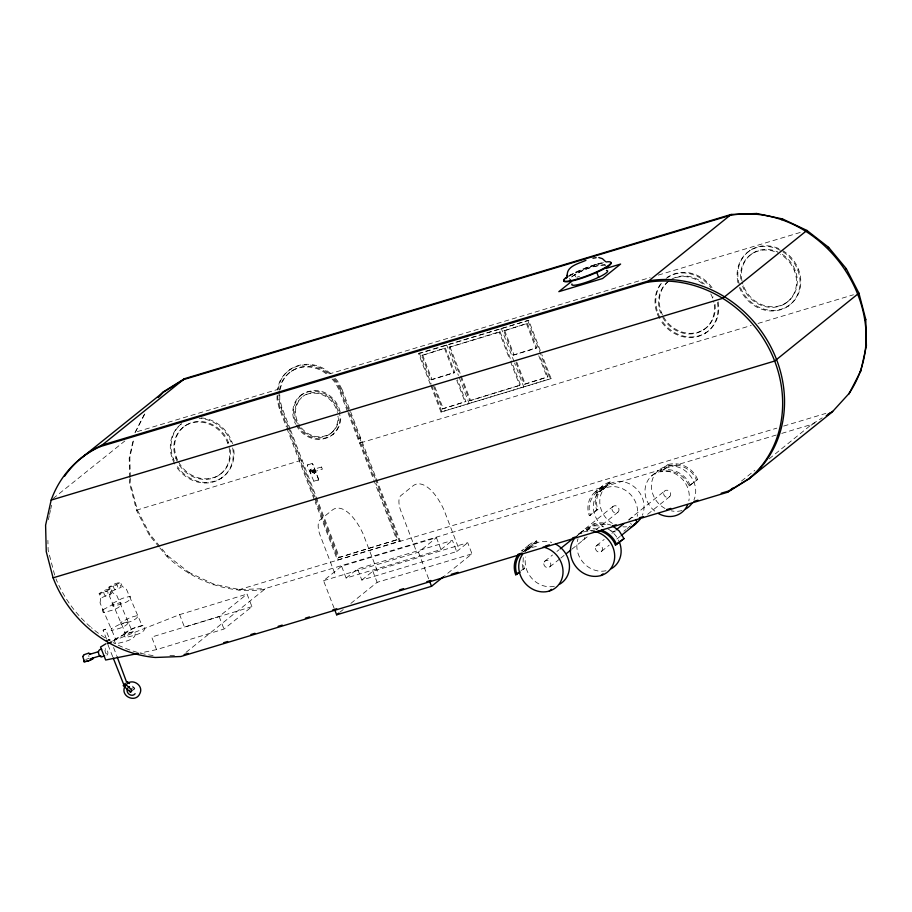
<?xml version="1.0" encoding="UTF-8"?>
<svg xmlns="http://www.w3.org/2000/svg" width="912" height="912" viewBox="0 0 912 912"><rect width="100%" height="100%" fill="white"/><g stroke="black" fill="none" stroke-linecap="round" stroke-linejoin="round"><path stroke-width="0.68" stroke-dasharray="4.56 3.42" d="M277.066 395.842L277.054 399.65L279.277 408.519L286.357 426.964M277.818 395.238L277.795 399.057L280.03 407.926L314.423 497.542M279.049 391.259L279.015 399.627L281.147 408.109L288.203 426.497M279.79 394.839L279.767 399.023L281.899 407.504L289.97 428.526M100.058 602.764L100.822 597.873L99.043 593.564L105.575 589.961L110.797 588.571L112.552 592.652L116.85 595.639L132.548 632.13L122.881 635.06L115.801 639.597L100.115 603.094M109.679 596.448L110.455 591.546L108.665 587.237L115.208 583.646L120.418 582.255L122.174 586.325L126.472 589.323L142.169 625.814L132.514 628.744L125.434 633.27L109.736 596.779M321.617 467.035L314.093 469.099M313.614 469.315L311.71 470.934L312.474 472.336L314.116 471.709L314.081 470.284L314.002 471.778L322.392 469.156L321.526 467.047M523.249 557.62L523.066 563.126L524.377 568.575L521.219 571.106M311.893 470.797L313.204 472.256M605.215 265.905L604.964 264.674C592.469 266.008 578.858 270.499 569.384 278.798L570.011 279.391M134.486 688.708L133.186 687.488L129.778 690.19M307.298 465.542L307.994 464.744L307.424 465.188M318.584 479.45L318.003 480.202M48.359 519.715L49.237 515.759M49.533 514.436L50.411 510.481M50.696 509.158L51.585 505.191M129.686 477.569L129.208 458.098L133.597 438.284M130.325 477.113L129.835 457.288L133.939 438.797M144.324 414.436L134.771 433.006L135.398 432.197L277.419 389.527L279.38 382.436A35.83 31.863 51.3 0 1 323.19 369.269L330.737 374.638M277.829 390.154L280.132 381.832A35.83 31.863 51.3 0 1 323.942 368.665L331.489 374.034M279.323 390.279L281.215 383.428A33.698 29.971 51.3 0 1 322.415 371.047L327.602 374.729M280.075 389.675L281.968 382.823A33.698 29.971 51.3 0 1 323.167 370.443L329.38 374.855M298.726 400.892L296.411 405.874A23.165 20.6 51.3 0 0 299.945 425.995M134.281 688.891L133.346 689.996M135.398 432.197L145.589 412.384M523.67 551.828L528.971 545.034A26.961 23.986 51.3 0 1 536.632 540.919L537.202 542.15L529.838 548.055L522.542 551.965L532.129 544.43L537.202 542.15M106.567 639.187L103.09 630.192L105.53 629.166L109.679 639.494L109.007 639.939M105.701 629.212L103.09 630.192M318.208 480.065L318.516 478.925L312.793 464.105M129.208 458.098L129.835 457.288M159.041 546.949L149.329 535.219L136.697 510.743L129.857 484.523L130.359 478.435M136.697 510.743L137.324 509.933L300.253 460.606M149.329 535.219L149.956 534.421L137.324 509.933L130.484 483.713M776.294 435.024L265.084 588.616L264.457 589.426C228.844 594.567 192.899 580.921 166.999 556.537L167.626 555.727L149.956 534.421M188.681 573.443L189.308 572.633L213.739 584.136L239.503 589.574L265.084 588.616M213.112 584.945L213.739 584.136M238.876 590.383L239.503 589.574L776.819 428.138M769.135 458.861L811.737 424.376L822.202 417.867M526.27 550.096L529.906 546.049M311.813 470.683L313.261 470.444L313.489 472.165M340.142 411.745A25.285 22.492 51.3 0 0 329.551 395.58C317.946 385.924 298.007 390.724 293.755 405.68A25.285 22.492 51.3 0 0 295.602 424.228M300.926 395.215L297.038 399.638L294.508 405.076A25.285 22.492 51.3 0 0 296.354 423.624M595.228 491.876C588.377 497.485 586.085 507.539 589.334 515.702L597.998 509.489C593.541 499.069 599.8 485.959 610.812 483.064L610.253 481.844A26.961 23.986 51.3 0 0 602.593 485.959L595.228 491.876A26.961 23.986 51.3 0 1 602.889 487.749L610.253 481.844M602.593 485.959C595.741 491.579 593.45 501.623 596.699 509.797L589.334 515.702M603.527 486.974C593.621 492.32 585.766 504.108 590.634 515.405M53.044 498.59L124.83 440.986M184.851 426.064L185.603 425.459M172.63 459.477L173.383 458.873M175.902 458.497L176.654 457.892M289.982 369.713L290.734 369.109M291.19 371.458L291.943 370.853M277.419 389.527L278.171 388.922M227.669 442.936L228.422 442.343M231.694 441.351L230.941 441.955A33.721 29.993 51.3 0 0 199.158 418.426M279.277 408.519L280.03 407.926M281.147 408.109L281.899 407.504M330.372 373.236L329.62 373.84L650.096 277.556M218.72 475.369L219.473 474.764M220.864 478.492L221.616 477.888M347.495 411.54L339.458 390.587L340.21 389.983L336.061 382.117L332.755 378.332M375.128 478.207L341.225 389.914L341.977 389.31L337.645 381.068L335 378.058M430.316 384.237L418.619 353.753L419.372 353.149L528.698 320.306L541.42 353.434M421.834 355.498L445.352 348.053L454.689 372.347L453.937 372.951L431.159 379.791L421.834 355.498L445.352 348.053M331.25 432.995L332.002 432.391M332.618 434.625L333.37 434.021M301.325 460.663L302.077 460.058M445.945 345.545L446.698 344.941L458.405 375.425M449.912 346.685L460.172 373.407L459.42 374.011L449.16 347.29L500.027 331.626L510.287 358.359L509.534 358.963L499.274 332.23L500.027 331.626M312.052 463.718L312.611 463.9M318.493 479.393L312.919 464.345M314.047 473.716A2.702 2.394 51.3 0 0 313.5 469.247A2.702 2.394 51.3 0 0 310.023 471.527A2.702 2.394 51.3 0 0 314.047 473.716L314.264 473.545A2.702 2.394 51.3 0 0 313.705 469.076A2.702 2.394 51.3 0 0 310.228 471.356A2.702 2.394 51.3 0 0 314.264 473.545M431.159 379.791L454.689 372.347M358.051 439.037L358.804 438.433M359.875 438.49L360.628 437.885M500.62 329.118L501.372 328.514L514.083 361.642M359.636 443.141L360.388 442.537M362.201 441.989L361.448 442.594L751.237 325.481M503.823 330.862L527.353 323.418L536.678 347.711L535.925 348.316L513.148 355.156L503.823 330.862L527.353 323.418M418.619 353.753L528.698 320.306M433.508 385.936L442.343 408.952L465.872 401.508L457.528 379.768M430.829 385.559L440.998 412.064L551.087 378.617L541.922 354.757M513.148 355.156L536.678 347.711M442.343 408.952L465.872 401.508M460.4 376.565L469.68 400.744L520.535 385.081L511.256 360.901M468.335 403.856L469.087 403.252L458.907 376.747M156.556 649.606L151.677 637.043L219.119 616.501L247.061 594.077L251.929 606.64L223.987 629.063L156.556 649.606L139.958 653.083M133.882 689.358L134.782 688.264L130.576 684.479M186.037 652.354L264.457 589.426M469.68 400.744L520.535 385.081M515.998 362.577L524.343 384.317L547.873 376.873L539.528 355.133M522.998 387.429L523.75 386.825L514.596 362.976M668.2 276.883L667.447 277.487A33.721 29.993 51.3 0 1 710.87 287.725M524.343 384.317L547.873 376.873M440.998 412.064L551.087 378.617M315.598 497.861L338.546 557.642L397.609 539.528L376.189 483.725M350.55 411.631L400.174 540.919L337.474 560.139L315.199 502.102M334.134 608.247L323.555 580.67L341.578 566.204L436.438 537.704L440.986 549.548L346.127 578.06L341.578 566.204M657.37 314.013L658.122 313.42M661.394 312.428L660.653 313.033A29.925 26.619 51.3 0 1 669.59 280.611M749.493 250.914L750.245 250.321M346.127 578.06L357.527 568.906L452.398 540.394L456.684 551.566L361.825 580.066L357.527 568.906M751.636 254.038L752.389 253.433M338.546 557.642L397.609 539.528M400.174 540.919L399.433 541.523L375.63 479.53M712.409 297.483L713.161 296.879M361.825 580.066L372.848 571.22L467.719 542.72L471.983 553.835L444.646 575.78M743.451 285.866L742.699 286.471A29.925 26.619 51.3 0 0 787.831 301.598A29.925 26.619 51.3 0 0 780.49 254.3M339.937 612.18L343.22 609.547M350.869 603.402L377.123 582.335L471.983 553.835M323.555 580.67L418.414 552.17L436.438 537.704M703.46 329.916L704.212 329.312M705.603 333.028L706.355 332.424M440.986 549.548L452.398 540.394M794.455 270.921L795.207 270.317M797.726 269.929L798.479 269.325M456.684 551.566L467.719 542.72M785.506 303.343L786.258 302.738M787.649 306.466L788.401 305.862M528.971 545.034L521.607 550.951A26.961 23.986 51.3 0 1 529.268 546.824L536.632 540.919M531.719 546.185L525.289 551.35A23.712 21.09 51.3 0 1 538.798 546.482M599.879 491.477L606.32 486.313M596.163 492.879L603.448 488.98L610.812 483.064M520.969 570.559L524.377 568.575M544.829 561.176L552.524 554.998M556.924 551.464L559.113 549.697M578.903 533.828L612.989 506.468M583.384 530.659L576.943 535.823A23.712 21.09 51.3 0 1 592.629 531.115M651.544 475.961L657.974 470.797M594.544 530.1L587.032 530.955L586.633 529.69L593.997 523.773A26.961 23.986 51.3 0 1 602.912 522.918L610.835 525.038M667.618 464.698L660.254 470.603L660.653 471.88C671.882 468.426 684.901 474.97 689.016 485.936L697.612 479.564C694.26 470.9 685.744 464.687 676.533 463.843A26.961 23.986 51.3 0 0 667.618 464.698L668.017 465.975L660.653 471.88M587.032 530.955C592.15 524.206 600.928 522.587 608.532 525.472M549.811 566.888L559.717 558.942M560.812 558.064L564.106 555.408M571.813 549.241L587.191 536.894M595.992 529.826L617.983 512.179M596.482 545.65L604.177 539.471M611.872 533.303L615.178 530.647M628.368 520.068L664.643 490.952M623.876 531.194L626.02 529.473M627.091 528.618L630.317 526.03A23.712 21.09 51.3 0 1 622.919 526.828M601.475 551.361L609.17 545.182M616.865 539.015L620.171 536.359M647.645 514.311L669.636 496.664M689.016 485.936L697.612 479.564M741.524 481.023L754.783 470.387M318.299 479.997L313.489 481.251M311.984 470.478L313.66 470.501L313.272 472.313M569.681 275.413L584.216 268.573L596.072 264.423M811.11 425.186L815.761 422.29M300.173 395.819C308.359 389.071 320.568 390.017 328.799 396.173A25.285 22.492 51.3 0 1 339.07 411.107M85.717 659.513L89.251 658.236M108.357 640.213C112.826 638.685 107.217 639.871 109.394 639.289M112.575 641.068L179.63 614.62L247.061 594.077M105.518 649.538L104.926 650.655L105.735 653.266M106.943 655.215C109.052 653.608 107.491 649.082 105.188 648.193M251.929 606.64L184.498 627.182L179.63 614.62M576.863 277.202L579.519 276.404M658.282 275.105L801.466 232.081M449.16 347.29L499.274 332.23M758.054 323.441L853.45 294.77M307.903 464.824L311.642 463.649M783.636 426.086L825.862 413.398M781.744 433.394L811.737 424.376M595.832 264.503L603.721 262.565M306.124 394.611C313.306 391.693 321.571 393.311 327.75 397.78A23.165 20.6 51.3 0 1 337.451 412.589M668.017 465.975C679.246 462.521 692.265 469.064 696.38 480.031M596.699 509.797L597.998 509.489M574.663 274.558L575.734 276.872M169.94 655.489L177.042 655.226M597.577 529.142L595.547 528.823A26.961 23.986 51.3 0 0 586.633 529.678M106.601 653.881L106.031 653.608M313.831 481.274L307.458 465.986M605.34 265.039C592.868 265.107 579.872 270.932 569.749 278.16L569.624 279.038L570.73 279.425M312.178 463.763L312.827 464.425M167.626 555.727L189.308 572.633M334.259 378.662L336.893 381.672L341.225 389.914M332.002 378.936L335.308 382.721L339.458 390.587M159.931 548.009L166.999 556.537M690.247 485.469C686.896 476.816 678.38 470.592 669.169 469.748A26.961 23.986 51.3 0 0 660.254 470.603M602.889 487.749L603.448 488.98M529.268 546.824L529.838 548.055M108.049 645.023L112.712 656.72M219.119 616.501L223.987 629.063M113.578 647.531L116.633 655.489M527.945 320.91L550.335 379.221M526.6 324.022L535.925 348.316M538.775 355.737L547.12 377.477M504.575 330.258L513.901 354.563M516.751 361.973L525.095 383.713M510.503 361.505L519.794 385.685M461.153 375.961L470.432 400.14M444.611 348.658L453.937 372.951M456.775 380.372L465.12 402.112M422.575 354.893L431.912 379.198M434.75 386.608L443.095 408.348M419.372 353.149L431.068 383.633M431.581 384.955L441.75 411.46M458.12 546.812L443.87 509.671A47.276 20.326 73.3 0 0 412.942 485.902L400.71 495.718A12.244 5.267 73.3 0 0 400.687 510.503L416.032 550.483M418.414 552.17L429.005 579.747M341.977 389.31L350.048 410.32M340.21 389.983L374.148 478.412M348.008 412.851L396.857 540.121M377.386 571.072L363.124 533.93A47.276 20.326 73.3 0 0 332.196 510.161L319.964 519.977A12.244 5.267 73.3 0 0 319.941 534.763L335.285 574.742M372.848 571.22L377.123 582.335M290.472 429.837L339.298 557.038M288.716 427.808L315.096 496.538M314.936 498.864L338.227 559.535M286.858 428.287L314.686 500.779M593.997 523.773L594.396 525.05M523.078 568.871L521.641 561.211M54.629 575.016L48.131 550.107L47.891 540.371M88.931 656.651L88.795 655.557M129.721 478.96L129.857 484.523M296.218 425.38A25.285 22.492 51.3 0 0 321.845 439.288L327.613 437.726A25.285 22.492 51.3 0 0 339.389 412.349M298.52 425.573A23.165 20.6 51.3 0 0 321.389 437.258L326.667 435.833A23.165 20.6 51.3 0 0 337.976 416.077M297.346 423.464A23.165 20.6 51.3 0 1 295.659 406.478L297.973 401.497L302.294 396.845L301.541 397.45C309.054 390.712 320.693 391.282 328.502 397.176A23.165 20.6 51.3 0 1 338.204 411.985M296.97 424.775A25.285 22.492 51.3 0 0 322.597 438.683L328.366 437.122A25.285 22.492 51.3 0 0 340.712 415.553M301.405 427.922A23.165 20.6 51.3 0 0 322.141 436.654L327.419 435.229A23.165 20.6 51.3 0 0 338.785 417.787M153.079 655.534A114.593 101.927 51.3 0 1 113.156 642.595M111.891 641.911A114.593 101.927 51.3 0 1 91.382 627.695M90.334 626.783A114.593 101.927 51.3 0 1 55.974 578.858M568.495 275.983A25.285 3.91 -21 0 1 605.044 262.12M568.689 276.507A25.285 3.91 -21 0 1 605.237 262.645M584.945 537.111A3.796 3.374 51.3 0 1 579.416 539.448M578.128 534.899A3.796 3.374 51.3 0 1 582.768 533.509M615.395 531.89A23.712 21.09 51.3 0 1 608.965 530.134M603.106 526.6A23.712 21.09 51.3 0 1 595.661 496.949A23.712 21.09 51.3 0 1 622.691 488.821A23.712 21.09 51.3 0 1 637.192 516.352M612.374 523.408A23.712 21.09 51.3 0 1 601.783 492.412A23.712 21.09 51.3 0 1 630.808 484.534A23.712 21.09 51.3 0 1 642.356 515.269M654.759 511.073A23.712 21.09 51.3 0 1 647.315 481.422A23.712 21.09 51.3 0 1 674.344 473.305A23.712 21.09 51.3 0 1 688.845 500.836M681.971 510.515A23.712 21.09 51.3 0 1 671.312 510.834M665.019 508.463A23.712 21.09 51.3 0 1 653.152 477.535A23.712 21.09 51.3 0 1 682.142 468.825A23.712 21.09 51.3 0 1 694.009 499.753M631.697 524.32A3.796 3.374 51.3 0 1 630.545 523.408M629.588 520.034A3.796 3.374 51.3 0 1 635.048 518.392M606.013 570.73A23.712 21.09 51.3 0 1 583.247 562.567A23.712 21.09 51.3 0 1 578.037 538.718M580.613 533.748A23.712 21.09 51.3 0 1 603.391 526.908M607.54 528.686A23.712 21.09 51.3 0 1 619.043 541.283M554.359 586.256A23.712 21.09 51.3 0 1 532.642 579.223A23.712 21.09 51.3 0 1 525.608 557.004M528.949 549.263A23.712 21.09 51.3 0 1 551.726 542.423M229.117 447.86A29.925 26.619 51.3 0 1 211.812 478.492A29.925 26.619 51.3 0 1 177.509 462.031M176.928 460.868A29.925 26.619 51.3 0 1 191.759 422.951A29.925 26.619 51.3 0 1 228.832 446.606M230.28 449.753A29.925 26.619 51.3 0 1 211.424 478.173A29.925 26.619 51.3 0 1 178.262 461.426M177.68 460.264A29.925 26.619 51.3 0 1 193.082 422.199A29.925 26.619 51.3 0 1 229.87 447.256M232.651 447.895A33.721 29.993 51.3 0 1 213.727 481.821A33.721 29.993 51.3 0 1 175.366 465.109M174.739 464.014A33.721 29.993 51.3 0 1 181.636 423.681M233.791 449.707A33.721 29.993 51.3 0 1 214.48 481.217A33.721 29.993 51.3 0 1 177.464 466.625M174.352 461.164A33.721 29.993 51.3 0 1 181.351 423.886M201.278 417.89A33.721 29.993 51.3 0 1 232.503 443.699M714.267 304.893A29.925 26.619 51.3 0 1 694.83 333.439A29.925 26.619 51.3 0 1 661.667 315.404M675.929 277.647A29.925 26.619 51.3 0 1 703.642 284.726M710.801 293.949A29.925 26.619 51.3 0 1 713.857 302.396M715.019 304.289A29.925 26.619 51.3 0 1 696.164 332.709A29.925 26.619 51.3 0 1 663.001 315.974M662.42 314.8A29.925 26.619 51.3 0 1 669.214 280.805M671.528 279.277A29.925 26.619 51.3 0 1 704.395 284.122M717.391 302.442A33.721 29.993 51.3 0 1 698.467 336.357A33.721 29.993 51.3 0 1 660.106 319.656M659.479 318.562A33.721 29.993 51.3 0 1 661.61 282.709M718.143 301.838A33.721 29.993 51.3 0 1 699.219 335.753A33.721 29.993 51.3 0 1 660.858 319.052M660.231 317.957A33.721 29.993 51.3 0 1 661.553 283.13M666.091 278.422A33.721 29.993 51.3 0 1 712.352 288.146M740.829 279.061A29.925 26.619 51.3 0 1 778.255 253.091M782.336 254.38A29.925 26.619 51.3 0 1 786.748 302.419A29.925 26.619 51.3 0 1 742.288 282.196M741.992 280.942A29.925 26.619 51.3 0 1 777.845 251.951M782.872 251.758A33.721 29.993 51.3 0 1 789.906 304.802A33.721 29.993 51.3 0 1 739.415 287.451M737.968 282.72A33.721 29.993 51.3 0 1 748.125 251.883A33.721 29.993 51.3 0 1 780.752 250.504M782.564 250.515A33.721 29.993 51.3 0 1 787.774 306.261A33.721 29.993 51.3 0 1 738.025 278.103A33.721 29.993 51.3 0 1 781.504 249.899M103.74 592.344C105.439 602.661 112.37 587.282 103.74 592.344M110.01 589.129L104.378 592.23L99.887 593.427L101.688 597.622L111.503 593.666L110.01 589.129M113.373 586.017C115.06 596.345 121.991 580.967 113.373 586.017M119.632 582.814L114 585.914L109.508 587.111L111.31 591.307L121.125 587.351L119.632 582.814M102.953 609.718L102.383 610.333L103.227 612.533C107.947 611.2 122.687 608.908 120.76 602.536L112.609 604.713L102.953 609.718M112.575 603.391L112.005 604.018L112.849 606.218C117.568 604.873 132.308 602.581 130.382 596.22L122.231 598.397L112.575 603.391M111.332 628.653L111.184 630.454C116.77 629.223 127.201 627.125 128.729 621.631L120.76 623.762L111.332 628.653M120.954 622.326L120.806 624.127C126.392 622.896 136.823 620.81 138.35 615.315L130.382 617.447L120.954 622.326M114.741 639.244L114.171 640.315L115.733 643.952C120.954 642.287 139.684 639.791 134.178 631.412L125.275 633.783L114.741 639.244M124.363 632.928L123.793 634L125.354 637.636C130.587 635.96 149.306 633.464 143.8 625.085L134.896 627.467L124.363 632.928M311.824 471.196A1.186 1.049 51.3 0 0 313.591 472.154A1.186 1.049 51.3 0 0 313.352 470.193A1.186 1.049 51.3 0 0 311.824 471.196M611.952 509.135A3.796 3.374 51.3 0 0 617.447 512.567A3.796 3.374 51.3 0 0 617.059 506.285A3.796 3.374 51.3 0 0 611.952 509.135M663.605 493.62A3.796 3.374 51.3 0 0 669.1 497.051A3.796 3.374 51.3 0 0 668.724 490.759A3.796 3.374 51.3 0 0 663.605 493.62M595.445 548.317A3.796 3.374 51.3 0 0 600.94 551.749A3.796 3.374 51.3 0 0 600.563 545.456A3.796 3.374 51.3 0 0 595.445 548.317M543.78 563.833A3.796 3.374 51.3 0 0 549.275 567.264A3.796 3.374 51.3 0 0 548.899 560.983A3.796 3.374 51.3 0 0 543.78 563.833"/><path stroke-width="1.37" d="M567.161 276.062L567.31 274.934L567.31 275.8C566.204 265.928 579.348 263.477 585.937 260.308M184.498 378.697L100.263 446.595A114.593 101.927 51.3 0 0 51.163 500.095L45.6 525.187L46.25 551.612L53.09 577.832A114.593 101.927 51.3 0 0 155.268 657.472L180.85 656.515L727.502 492.275L748.444 479.256L832.052 412.156L849.368 393.163L860.837 370.876L866.4 345.785L865.75 319.36L858.91 293.14L846.279 268.652L828.609 247.346L806.926 230.44L782.485 218.937L756.732 213.499L731.15 214.457L184.498 378.697L163.556 391.715L159.851 395.762M849.368 393.163L848.741 393.973C902.401 314.617 823 199.933 730.523 215.266L183.871 379.506L162.929 392.525L81.202 458.109M124.705 686.93C120.304 696.392 135.774 703.528 139.969 693.382C144.039 684.992 131.043 677.114 125.753 685.402M127.498 688.617C125.252 693.029 131.932 697.874 135.147 693.724M117.135 656.788L126.643 682.267L127.418 681.652L129.527 683.544M92.397 658.817L89.536 660.459M517.742 555.237C513.912 560.926 513.262 568.415 515.713 574.777L520.171 571.949M163.556 391.715L158.289 397.575M731.15 214.457L646.916 282.355L100.263 446.595M756.105 214.309L756.732 213.499M781.858 219.746L782.485 218.937M806.926 230.44L722.692 298.338L51.163 500.095M827.982 248.144L828.609 247.346M845.652 269.462L846.279 268.652M858.91 293.14L774.676 361.038L53.09 577.832M865.123 320.169L865.75 319.36M865.773 346.594L866.4 345.785M860.21 371.686L860.837 370.876M832.679 411.358L826.238 415.781M520.581 553.858C515.576 559.341 514.322 567.629 517.013 574.48M82.844 656.321L84.029 654.805M131.317 691.41L130.541 692.254L123.188 685.63L125.343 683.316M131.727 690.92L132.217 690.327L126.13 684.844M129.778 690.19L129.732 691.49L131.066 691.615M124.568 684.638L123.975 685.129L113.191 657.962M571.562 281.455L558.839 291.669L602.57 278.525L620.605 264.058L606.024 268.447M124.705 686.576L125.286 686.12M128.113 687.728L129.458 686.645M334.636 609.558L336.653 614.813L338.842 613.058M336.653 614.813L431.524 586.302L443.551 576.658M515.713 574.777L517.811 573.089M560.219 548.819L572.314 539.117M566.306 553.652L570.707 550.118M616.273 529.769L623.968 523.591M549.275 591.056L551.418 589.334M631.081 527.17L637.522 522.006M621.266 535.481L635.561 524.012M598.375 530.579C605.944 532.243 612.579 537.749 615.395 545.011L623.99 538.639L619.214 531.001L612.693 525.962M615.395 545.011L623.99 538.639M600.94 575.54L603.083 573.819M727.502 492.275L732.689 488.114M84.041 660.379L83.915 661.895L88.51 660.835M84.257 654.634L88.441 653.209M828.028 414.242L830.353 412.805M729.372 490.77L750.325 477.751A114.593 101.927 51.3 0 0 770.925 346.982A114.593 101.927 51.3 0 0 648.797 280.85L102.144 445.09A114.593 101.927 51.3 0 0 64.513 476.303M108.14 643.256L107.605 643.804L111.253 642.515M105.986 643.712L100.559 647.053L105.678 660.014L138.578 653.38M88.532 660.949L92.967 658.84L92.648 657.666M101.711 649.253C96.786 648.831 98.063 655.796 101.152 656.982L104.629 655.922M89.387 654.44L98.439 651.692M90.47 658.783L100.81 655.637M184.087 654.599L188.18 653.368M223.622 642.721L227.715 641.501M250.891 634.535L254.972 633.304M278.149 626.339L282.241 625.108M305.417 618.154L309.51 616.922M332.686 609.957L336.767 608.726M399.479 589.893L403.571 588.662M426.748 581.696L430.829 580.465M451.28 574.321L458.098 572.28M518.084 554.257L522.166 553.025M545.342 546.06L549.434 544.84M572.611 537.875L576.692 536.644M612.146 525.996L616.227 524.765M639.403 517.799L643.496 516.58M666.672 509.614L670.765 508.383M693.929 501.418L698.022 500.186M721.198 493.232L728.015 491.18M87.472 661.154L84.588 661.645M107.354 640.669L106.373 640.726M592.96 258.244L596.174 257.674M598.785 257.56L602.422 258.677L605.249 261.311M88.703 653.231L90.539 653.71M601.567 530.146C608.327 532.551 614.015 537.852 616.637 544.555M596.858 272.597L598.614 277.271M429.506 581.058L431.524 586.302M82.73 656.537L84.428 661.508M646.916 282.355A114.593 101.927 51.3 0 1 769.044 348.487A114.593 101.927 51.3 0 1 748.444 479.256M606.024 261.961A25.285 3.91 -21 0 1 603.79 268.345A25.285 3.91 -21 0 1 572.371 280.326A25.285 3.91 -21 0 1 567.321 276.724M610.926 262.724A25.285 3.91 -21 0 1 587.522 276.199A25.285 3.91 -21 0 1 564.026 280.258M565.622 278.605A25.285 3.91 -21 0 1 567.515 277.248M606.48 270.465A19.198 2.975 -21 0 1 600.29 276.484L596.163 278.422A19.198 2.975 -21 0 1 571.984 283.997M640.292 518.928A23.712 21.09 51.3 0 1 634.148 524.411M636.017 519.509A3.796 3.374 51.3 0 1 634.41 524.651M691.946 503.401A23.712 21.09 51.3 0 1 685.813 508.885M687.568 504.917A23.712 21.09 51.3 0 1 658.578 513.627M619.476 542.344A23.712 21.09 51.3 0 1 611.211 568.757M593.712 531.274A23.712 21.09 51.3 0 1 614.095 561.404A23.712 21.09 51.3 0 1 583.646 573.306A23.712 21.09 51.3 0 1 574.172 538.912M555.875 544.213A23.712 21.09 51.3 0 1 569.373 564.482A23.712 21.09 51.3 0 1 559.546 584.273M543.142 547.006A23.712 21.09 51.3 0 1 562.259 577.615A23.712 21.09 51.3 0 1 531.662 588.639A23.712 21.09 51.3 0 1 522.519 554.428"/></g></svg>
